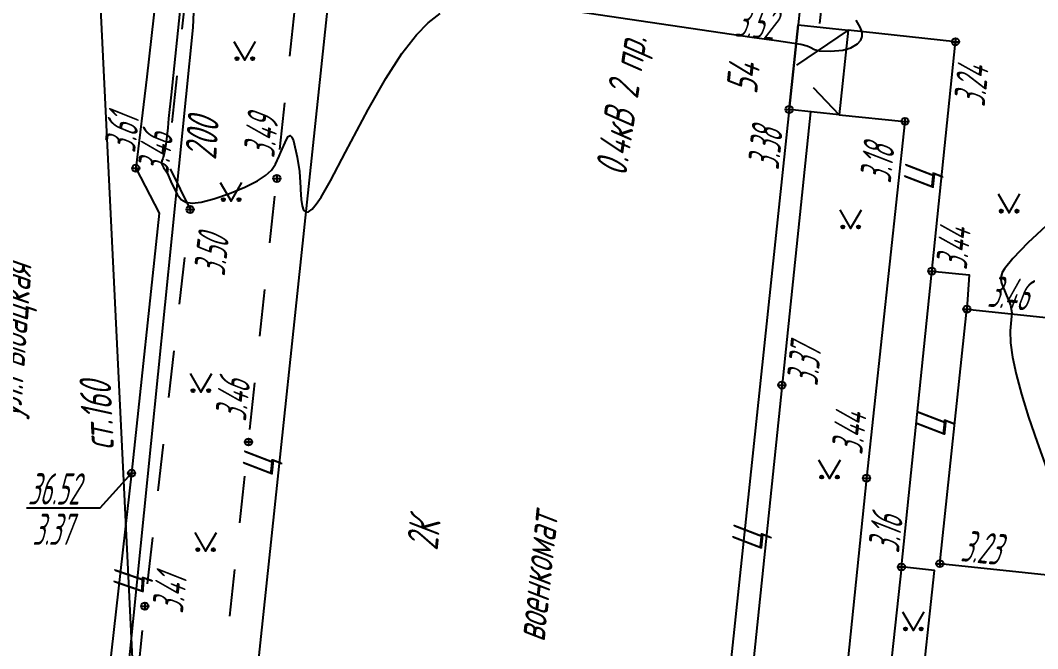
# Model space of a CAD drawing. Extents: x 1233805 to 1234355, y 654698 to 655114.
# Drawn here: x 1233958.33 to 1233990.83, y 654955.34 to 654975.42 of the extents above; entities that cross this region are included whole.
import ezdxf

# ---------------------------------------------------------------- set-up
doc = ezdxf.new("R2010")
doc.units = 0
doc.linetypes.add('ИИDash_15_15', pattern=[3, 1.5, -1.5])
doc.linetypes.add('ИИDash_20_10', pattern=[3, 2, -1])
for name, color, linetype, lineweight in [('ИИ_ВОДОПРОВОДЫ', 80, 'Continuous', 25), ('ИИ_ГОРИЗОНТАЛИ_ОСН', 32, 'Continuous', 25), ('ИИ_ДОРОГИ_АД', 7, 'Continuous', 25), ('ИИ_КАНАЛИЗАЦИЯ', 34, 'Continuous', 25), ('ИИ_ЛЭП_НН', 250, 'Continuous', 25), ('ИИ_ОТМЕТКИ', 7, 'Continuous', 25), ('ИИ_СТРОЕНИЕ', 7, 'Continuous', 25), ('ИИ_УГОДЬЯ', 7, 'Continuous', 25)]:
    doc.layers.add(name, color=color, linetype=linetype, lineweight=lineweight)
doc.styles.add('VNIPISIMPLEXCUR', font='simplex.shx', dxfattribs={"width": 0.8, "oblique": 15})
doc.styles.add('ГОСТ 2.304 КУРСИВ', font='cs_gost2304.shx', dxfattribs={"oblique": 15})
doc.linetypes.add('ИИ251222', pattern='A,2,-2,3,-0.6,["В",VNIPISIMPLEXCUR,S=2,R=0,X=0,Y=-1],-2.8,3,-2,8,-2,8,-2,6', length=41.4)
doc.linetypes.add('ИИ251223', pattern='A,2,-2,3,-0.6,["К",VNIPISIMPLEXCUR,S=2,R=0,X=0,Y=-1],-3,3,-2,8,-2,8,-2,6', length=41.6)

# ---------------------------------------------------------------- blocks, each defined once
blk = doc.blocks.new('ИИ05416')
at = {"linetype": 'Continuous', "lineweight": 25}
h = blk.add_hatch(color=0, dxfattribs=at)
edge = h.paths.add_edge_path()
edge.add_arc((-0.5, 0.1), 0.1, 0, 360)
h = blk.add_hatch(color=0, dxfattribs=at)
edge = h.paths.add_edge_path()
edge.add_arc((0.5, 0.1), 0.1, 0, 360)
at = {"color": 0, "linetype": 'Continuous', "lineweight": 25}
blk.add_lwpolyline([(-0.693, 1.2), (0, 0), (0.693, 1.2)], dxfattribs=at)
for centre in [(-0.5, 0.1), (0.5, 0.1)]:
    blk.add_circle(centre, 0.1, dxfattribs=at)
blk = doc.blocks.new('PICKET')
at = {"color": 0, "linetype": 'Continuous', "lineweight": 25}
for p, q in [((-0.23, 0), (0.23, 0)), ((0, 0.23), (0, -0.23))]:
    blk.add_line(p, q, dxfattribs=at)
blk.add_circle((0, 0), 0.23, dxfattribs=at)
at = {"color": 0, "linetype": 'Continuous', "style": 'VNIPISIMPLEXCUR', "oblique": 15, "width": 0.8}
blk.add_attdef('OTMETKA', (1.25, 0.3), '', height=2, dxfattribs=at)
at = {"color": 8, "linetype": 'Continuous', "style": 'VNIPISIMPLEXCUR', "oblique": 15, "width": 0.8, "flags": 1}
blk.add_attdef('NOMER', (1.25, -2.7), '', height=2, dxfattribs=at)

msp = doc.modelspace()

# ---------------------------------------------------------------- linework, layer by layer
at = {"layer": 'ИИ_ВОДОПРОВОДЫ', "linetype": 'ИИ251222', "flags": 128}
msp.add_lwpolyline([(1233967.944, 655082.797), (1233967.18, 655071.793), (1233964.522, 655012.19), (1233960.74, 654978.868), (1233962.888, 654934.908), (1233961.805, 654824.993), (1233961.762, 654810.371), (1233969.882, 654700.999)], dxfattribs=at)
at = {"layer": 'ИИ_ГОРИЗОНТАЛИ_ОСН', "elevation": 3.5, "flags": 128}
for points in [[(1233963.459, 654976.021), (1233963.146, 654973.042), (1233963.068, 654972.28), (1233963.038, 654971.989), (1233962.981, 654971.457), (1233962.941, 654971.21), (1233962.895, 654971.05), (1233962.88, 654971.007), (1233962.855, 654970.93), (1233962.842, 654970.841), (1233962.842, 654970.841), (1233962.906, 654970.719), (1233963.018, 654970.546), (1233963.144, 654970.274), (1233963.344, 654969.857), (1233963.469, 654969.693), (1233963.619, 654969.606), (1233963.825, 654969.579), (1233964.103, 654969.612), (1233964.514, 654969.718), (1233965.009, 654969.888), (1233965.503, 654970.094), (1233965.907, 654970.297), (1233966.166, 654970.465), (1233966.354, 654970.636), (1233966.487, 654970.822), (1233966.604, 654971.077), (1233966.654, 654971.206), (1233966.83, 654971.618), (1233966.893, 654971.709), (1233966.947, 654971.737), (1233967.003, 654971.692), (1233967.058, 654971.567), (1233967.176, 654971.049), (1233967.247, 654970.588), (1233967.284, 654970.064), (1233967.286, 654970.012), (1233967.304, 654969.695), (1233967.334, 654969.49), (1233967.382, 654969.355), (1233967.45, 654969.292), (1233967.54, 654969.301), (1233967.652, 654969.384), (1233967.786, 654969.541), (1233967.943, 654969.774), (1233968.237, 654970.288), (1233968.719, 654971.204), (1233969.443, 654972.575), (1233970.006, 654973.561), (1233970.519, 654974.357), (1233970.983, 654974.961), (1233971.36, 654975.347), (1233971.743, 654975.639)], [(1233975.21, 654975.84), (1233981.707, 654974.889), (1233982.491, 654974.776), (1233983.265, 654974.663), (1233983.475, 654974.611), (1233983.563, 654974.564), (1233983.71, 654974.489), (1233983.86, 654974.449), (1233984.212, 654974.431), (1233984.61, 654974.468), (1233984.869, 654974.542), (1233985.076, 654974.671), (1233985.184, 654974.783), (1233985.233, 654974.902), (1233985.228, 654975.042), (1233985.168, 654975.205), (1233985.034, 654975.424)], [(1233992.121, 654969.793), (1233990.524, 654968.305), (1233990.04, 654967.813), (1233989.775, 654967.484), (1233989.705, 654967.359), (1233989.669, 654967.247), (1233989.662, 654967.139), (1233989.684, 654967.02), (1233989.82, 654966.676), (1233989.964, 654966.321), (1233990.012, 654966.073), (1233989.99, 654965.844), (1233989.953, 654965.493), (1233989.966, 654965.115), (1233990.031, 654964.656), (1233990.148, 654964.113), (1233990.32, 654963.476), (1233990.547, 654962.739), (1233990.818, 654961.939), (1233991.121, 654961.109)]]:
    msp.add_lwpolyline(points, dxfattribs=at)
at = {"layer": 'ИИ_ДОРОГИ_АД', "linetype": 'ИИDash_15_15', "flags": 128}
for points in [[(1233963.979, 654979.609), (1233963.032, 654970.847), (1233963.755, 654969.376), (1233962.306, 654956.696), (1233961.708, 654950.793)], [(1233964.381, 654950.412), (1233967.405, 654978.554), (1233984.019, 654976.799), (1233983.853, 654975.208)]]:
    msp.add_lwpolyline(points, dxfattribs=at)
at = {"layer": 'ИИ_ДОРОГИ_АД', "flags": 128}
for points in [[(1233963.028, 654979.533), (1233962.957, 654978.813), (1233962.369, 654973.616), (1233962.018, 654970.695), (1233962.763, 654969.263), (1233961.885, 654960.946), (1233960.744, 654950.858)], [(1233987.002, 654953.027), (1233987.062, 654953.378), (1233987.542, 654957.842), (1233986.481, 654957.949), (1233988.207, 654974.739), (1233984.782, 654975.11)], [(1233983.572, 654972.501), (1233981.08, 654948.518)], [(1233984.495, 654972.403), (1233986.596, 654972.193), (1233985.365, 654960.789), (1233984.079, 654948.215), (1233982.227, 654948.396)], [(1233987.454, 654967.407), (1233988.643, 654967.286), (1233988.574, 654966.191)], [(1233986.481, 654957.949), (1233985.959, 654953.149)]]:
    msp.add_lwpolyline(points, dxfattribs=at)
at = {"layer": 'ИИ_КАНАЛИЗАЦИЯ', "linetype": 'ИИ251223', "flags": 128}
msp.add_lwpolyline([(1233959.831, 654935.307), (1233963.849, 654975.195), (1233964.502, 654990.159), (1233959.462, 654992.879), (1233960.552, 655002.541), (1233963.498, 655046.82), (1233964.614, 655061.611), (1233965.913, 655082.867)], dxfattribs=at)
at = {"layer": 'ИИ_ОТМЕТКИ', "elevation": 3.37}
msp.add_lwpolyline([(1233961.885, 654960.946), (1233960.869, 654959.832), (1233958.53, 654959.832)], dxfattribs=at)
at = {"layer": 'ИИ_СТРОЕНИЕ'}
for points in [[(1233964.483, 654941.162), (1233965.124, 654947.217), (1233965.45, 654950.298), (1233968.318, 654977.366), (1233983.237, 654975.786), (1233983.183, 654975.279), (1233982.896, 654972.572), (1233980.356, 654948.594), (1233980.069, 654945.877), (1233979.402, 654939.582)], [(1233984.782, 654975.11), (1233984.495, 654972.403), (1233982.896, 654972.572), (1233983.183, 654975.279)], [(1233987.712, 654958.055), (1233988.574, 654966.191), (1233999.684, 654965.014), (1233998.822, 654956.878)]]:
    msp.add_lwpolyline(points, close=True, dxfattribs=at)
at = {"layer": 'ИИ_СТРОЕНИЕ', "linetype": 'ИИDash_20_10', "flags": 128}
msp.add_lwpolyline([(1233984.782, 654975.11), (1233983.04, 654973.926), (1233984.495, 654972.403)], dxfattribs=at)

# ---------------------------------------------------------------- block references
at = {"layer": 'ИИ_ОТМЕТКИ'}
ref = msp.add_blockref('PICKET', (1233983.237, 654975.786, 3.522), dxfattribs=dict(at, xscale=0.5, yscale=0.5, zscale=0.5))
ref.add_attrib('OTMETKA', '3.52', (1233981.135, 654974.913, 3.522), dxfattribs={"layer": '0', "color": 0, "linetype": 'Continuous', "height": 1, "rotation": 353.9532, "style": 'ГОСТ 2.304 КУРСИВ', "oblique": 15, "width": 0.65})
ref = msp.add_blockref('PICKET', (1233988.207, 654974.739, 3.241), dxfattribs=dict(at, xscale=0.5, yscale=0.5, zscale=0.5))
ref.add_attrib('OTMETKA', '3.24', (1233989.141, 654972.64, 3.241), dxfattribs={"layer": '0', "color": 0, "linetype": 'Continuous', "height": 1, "rotation": 84.1298, "style": 'ГОСТ 2.304 КУРСИВ', "oblique": 15, "width": 0.65})
ref = msp.add_blockref('PICKET', (1233966.526, 654970.369, 3.491), dxfattribs=dict(at, xscale=0.5, yscale=0.5, zscale=0.5))
ref.add_attrib('OTMETKA', '3.49', (1233966.443, 654971.006, 3.491), dxfattribs={"layer": '0', "color": 0, "linetype": 'Continuous', "height": 1, "rotation": 83.8672, "style": 'ГОСТ 2.304 КУРСИВ', "oblique": 15, "width": 0.65})
ref = msp.add_blockref('PICKET', (1233982.896, 654972.572, 3.382), dxfattribs=dict(at, xscale=0.5, yscale=0.5, zscale=0.5))
ref.add_attrib('OTMETKA', '3.38', (1233982.559, 654970.621, 3.382), dxfattribs={"layer": '0', "color": 0, "linetype": 'Continuous', "height": 1, "rotation": 83.9532, "style": 'ГОСТ 2.304 КУРСИВ', "oblique": 15, "width": 0.65})
ref = msp.add_blockref('PICKET', (1233986.596, 654972.193, 3.183), dxfattribs=dict(at, xscale=0.5, yscale=0.5, zscale=0.5))
ref.add_attrib('OTMETKA', '3.18', (1233986.14, 654970.194, 3.183), dxfattribs={"layer": '0', "color": 0, "linetype": 'Continuous', "height": 1, "rotation": 83.8412, "style": 'ГОСТ 2.304 КУРСИВ', "oblique": 15, "width": 0.65})
ref = msp.add_blockref('PICKET', (1233962.018, 654970.695, 3.456), dxfattribs=dict(at, xscale=0.5, yscale=0.5, zscale=0.5))
ref.add_attrib('OTMETKA', '3.46', (1233963.057, 654970.475, 3.456), dxfattribs={"layer": '0', "color": 0, "linetype": 'Continuous', "height": 1, "rotation": 83.146, "style": 'ГОСТ 2.304 КУРСИВ', "oblique": 15, "width": 0.65})
ref = msp.add_blockref('PICKET', (1233963.755, 654969.376, 3.499), dxfattribs=dict(at, xscale=0.5, yscale=0.5, zscale=0.5))
ref.add_attrib('OTMETKA', '3.50', (1233964.858, 654967.224, 3.499), dxfattribs={"layer": '0', "color": 0, "linetype": 'Continuous', "height": 1, "rotation": 83.4821, "style": 'ГОСТ 2.304 КУРСИВ', "oblique": 15, "width": 0.65})
ref = msp.add_blockref('PICKET', (1233987.454, 654967.407, 3.444), dxfattribs=dict(at, xscale=0.5, yscale=0.5, zscale=0.5))
ref.add_attrib('OTMETKA', '3.44', (1233988.569, 654967.428, 3.444), dxfattribs={"layer": '0', "color": 0, "linetype": 'Continuous', "height": 1, "rotation": 84.1298, "style": 'ГОСТ 2.304 КУРСИВ', "oblique": 15, "width": 0.65})
ref = msp.add_blockref('PICKET', (1233988.574, 654966.191, 3.46), dxfattribs=dict(at, xscale=0.5, yscale=0.5, zscale=0.5))
ref.add_attrib('OTMETKA', '3.46', (1233989.211, 654966.274, 3.46), dxfattribs={"layer": '0', "color": 0, "linetype": 'Continuous', "height": 1, "rotation": 353.9532, "style": 'ГОСТ 2.304 КУРСИВ', "oblique": 15, "width": 0.65})
ref = msp.add_blockref('PICKET', (1233982.664, 654963.765, 3.374), dxfattribs=dict(at, xscale=0.5, yscale=0.5, zscale=0.5))
ref.add_attrib('OTMETKA', '3.37', (1233983.8, 654963.718, 3.374), dxfattribs={"layer": '0', "color": 0, "linetype": 'Continuous', "height": 1, "rotation": 84.0686, "style": 'ГОСТ 2.304 КУРСИВ', "oblique": 15, "width": 0.65})
ref = msp.add_blockref('PICKET', (1233965.62, 654961.944, 3.462), dxfattribs=dict(at, xscale=0.5, yscale=0.5, zscale=0.5))
ref.add_attrib('OTMETKA', '3.46', (1233965.538, 654962.582, 3.462), dxfattribs={"layer": '0', "color": 0, "linetype": 'Continuous', "height": 1, "rotation": 83.8672, "style": 'ГОСТ 2.304 КУРСИВ', "oblique": 15, "width": 0.65})
ref = msp.add_blockref('PICKET', (1233985.365, 654960.789, 3.441), dxfattribs=dict(at, xscale=0.5, yscale=0.5, zscale=0.5))
ref.add_attrib('OTMETKA', '3.44', (1233985.231, 654961.52, 3.441), dxfattribs={"layer": '0', "color": 0, "linetype": 'Continuous', "height": 1, "rotation": 83.8412, "style": 'ГОСТ 2.304 КУРСИВ', "oblique": 15, "width": 0.65})
ref = msp.add_blockref('PICKET', (1233961.885, 654960.946, 3.37), dxfattribs=dict(at, xscale=0.5, yscale=0.5, zscale=0.5))
ref.add_attrib('OTMETKA', '3.37', (1233958.716, 654958.654, 3.37), dxfattribs={"layer": '0', "color": 0, "linetype": 'Continuous', "height": 1, "style": 'ГОСТ 2.304 КУРСИВ', "oblique": 15, "width": 0.65})
ref = msp.add_blockref('PICKET', (1233986.481, 654957.949, 3.155), dxfattribs=dict(at, xscale=0.5, yscale=0.5, zscale=0.5))
ref.add_attrib('OTMETKA', '3.16', (1233986.404, 654958.375, 3.155), dxfattribs={"layer": '0', "color": 0, "linetype": 'Continuous', "height": 1, "rotation": 83.7862, "style": 'ГОСТ 2.304 КУРСИВ', "oblique": 15, "width": 0.65})
ref = msp.add_blockref('PICKET', (1233987.712, 654958.055, 3.229), dxfattribs=dict(at, xscale=0.5, yscale=0.5, zscale=0.5))
ref.add_attrib('OTMETKA', '3.23', (1233988.349, 654958.138, 3.229), dxfattribs={"layer": '0', "color": 0, "linetype": 'Continuous', "height": 1, "rotation": 353.9532, "style": 'ГОСТ 2.304 КУРСИВ', "oblique": 15, "width": 0.65})
ref = msp.add_blockref('PICKET', (1233962.306, 654956.696, 3.413), dxfattribs=dict(at, xscale=0.5, yscale=0.5, zscale=0.5))
ref.add_attrib('OTMETKA', '3.41', (1233963.523, 654956.446, 3.413), dxfattribs={"layer": '0', "color": 0, "linetype": 'Continuous', "height": 1, "rotation": 83.4821, "style": 'ГОСТ 2.304 КУРСИВ', "oblique": 15, "width": 0.65})
at = {"layer": 'ИИ_УГОДЬЯ', "xscale": 0.5, "yscale": 0.5, "zscale": 0.5}
for p in [(1233965.501, 654974.148), (1233965.066, 654969.64), (1233989.922, 654969.271), (1233984.86, 654968.764), (1233964.099, 654963.535), (1233984.184, 654960.772), (1233964.25, 654958.451), (1233986.863, 654955.915)]:
    msp.add_blockref('ИИ05416', p, dxfattribs=at)

# ---------------------------------------------------------------- texts
at = {"layer": 'ИИ_ВОДОПРОВОДЫ', "color": 7, "style": 'ГОСТ 2.304 КУРСИВ', "oblique": 15, "width": 0.8}
msp.add_text('ст.160', height=1, rotation=92.7969, dxfattribs=at).set_placement((1233961.328, 654961.696, -11.67))
at = {"layer": 'ИИ_ДОРОГИ_АД', "style": 'ГОСТ 2.304 КУРСИВ', "oblique": 15, "width": 0.8}
for s, rotation, p in [('Ц', 83.9532, (1233987.509, 654969.974)), ('ул.Рыбацкая', 85.962, (1233958.35, 654962.723)), ('Ц', 83.9532, (1233987.877, 654962.079)), ('Ц', 83.9532, (1233966.388, 654960.813)), ('Ц', 83.9532, (1233982.024, 654958.442)), ('Ц', 85.962, (1233962.268, 654957.051))]:
    msp.add_text(s, height=1, rotation=rotation, dxfattribs=at).set_placement(p)
at = {"layer": 'ИИ_КАНАЛИЗАЦИЯ', "color": 7, "style": 'ГОСТ 2.304 КУРСИВ', "oblique": 15, "width": 0.8}
msp.add_text('200', height=1, rotation=85.849, dxfattribs=at).set_placement((1233964.583, 654970.944))
at = {"layer": 'ИИ_ЛЭП_НН', "style": 'ГОСТ 2.304 КУРСИВ', "oblique": 15, "width": 0.8}
msp.add_text('0.4кВ 2 пр.', height=1, rotation=81.384, dxfattribs=at).set_placement((1233977.683, 654970.406))
at = {"layer": 'ИИ_ОТМЕТКИ', "style": 'ГОСТ 2.304 КУРСИВ', "oblique": 15, "width": 0.65}
msp.add_text('3.61', height=1, rotation=83.146, dxfattribs=at).set_placement((1233961.994, 654971.167))
msp.add_text('36.52', height=1, dxfattribs=at).set_placement((1233958.571, 654959.945))
at = {"layer": 'ИИ_СТРОЕНИЕ', "style": 'ГОСТ 2.304 КУРСИВ', "oblique": 15, "width": 0.8}
for s, p in [('54', (1233981.867, 654973.043)), ('2К', (1233971.659, 654958.454)), ('военкомат', (1233975.079, 654955.539))]:
    msp.add_text(s, height=1, rotation=83.9532, dxfattribs=at).set_placement(p)

doc.saveas('drawing.dxf')
